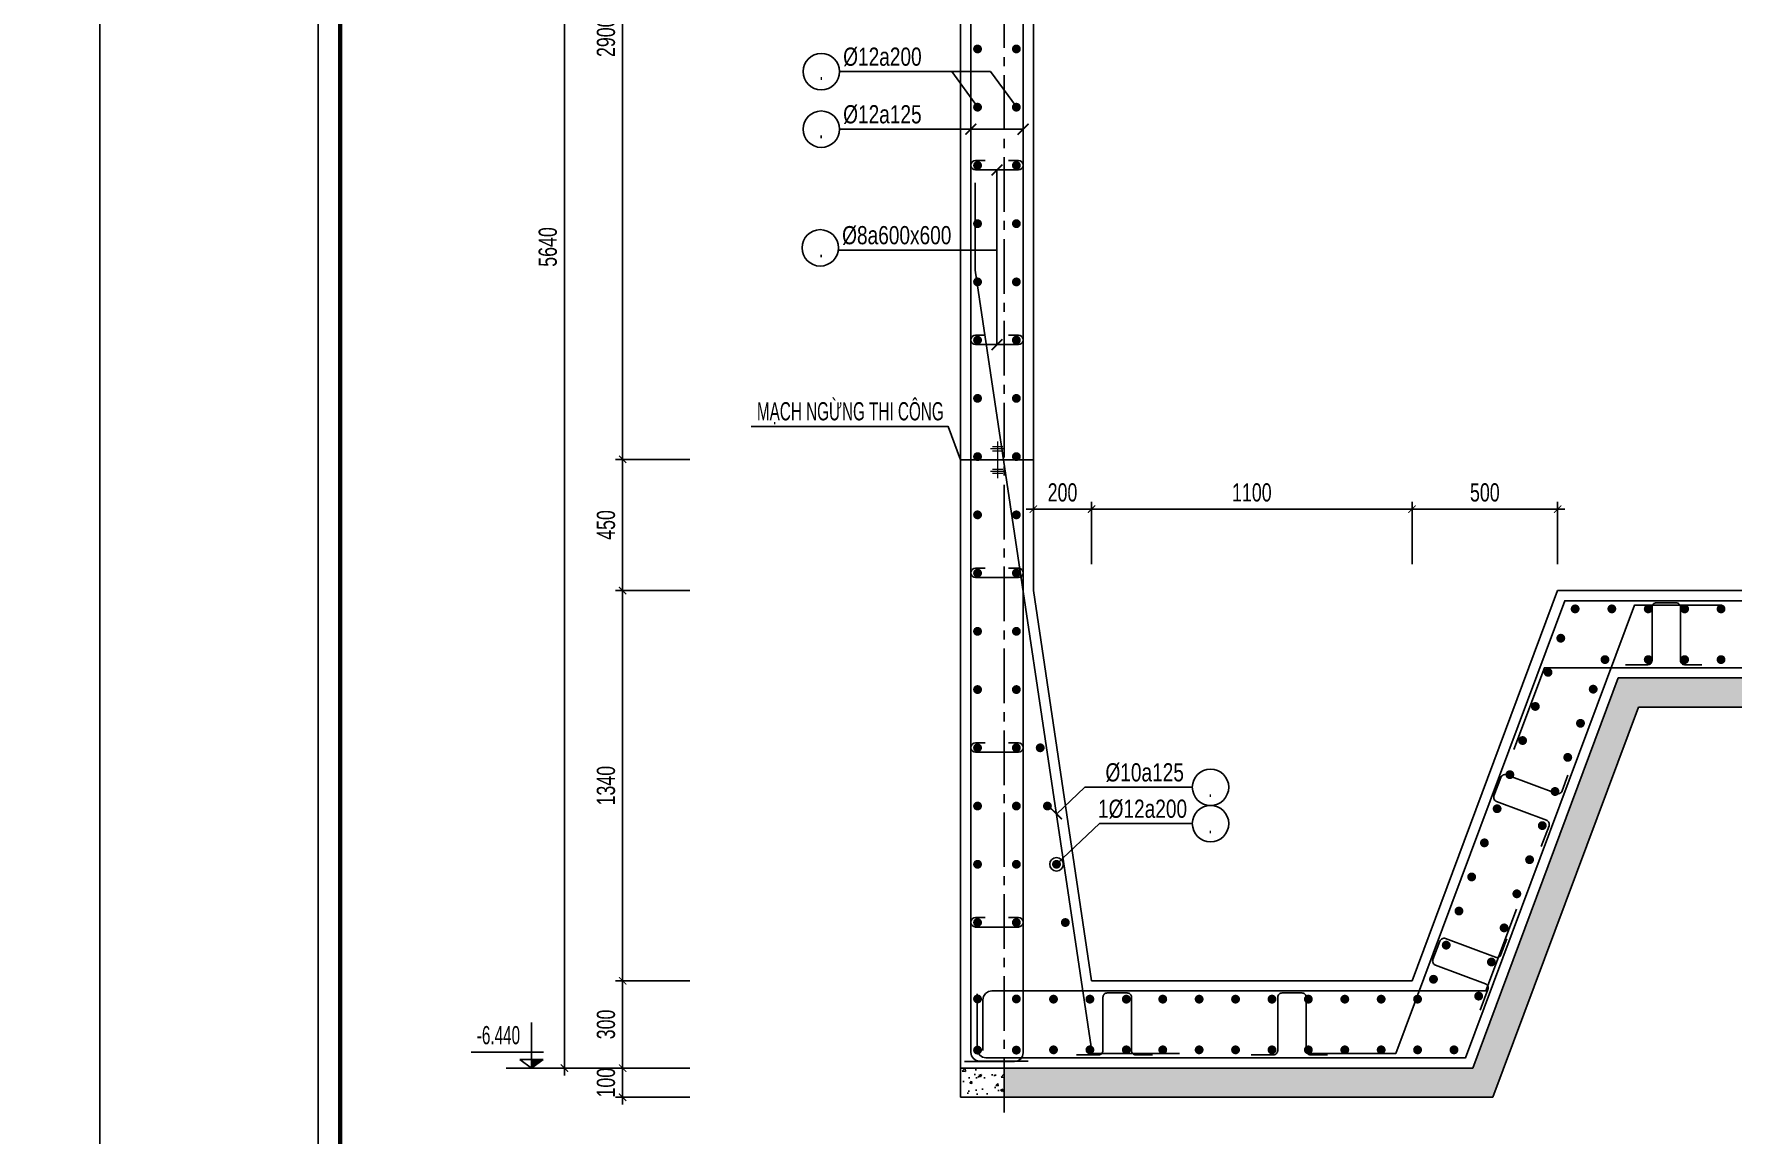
# Model space of a CAD drawing. Header units: millimetres. Extents: x -743195 to -406795, y -426565 to -367165.
# Drawn here: x -659999 to -636679, y -398376 to -383264 of the extents above; entities that cross this region are included whole.
import ezdxf
from ezdxf.enums import TextEntityAlignment as Align

# ---------------------------------------------------------------- set-up
doc = ezdxf.new("R2010")
doc.units = ezdxf.units.MM
doc.header["$LTSCALE"] = 1000
doc.header["$MEASUREMENT"] = 0
doc.linetypes.add('CENTER2', pattern=[1.125, 0.75, -0.125, 0.125, -0.125])
for name, color, linetype in [('CDC-KHUNGTEN', 7, 'Continuous'), ('CDC.01.AXIS', 160, 'CENTER2'), ('CDC.02.DIM', 1, 'Continuous'), ('CDC.03.BORDER', 3, 'Continuous'), ('CDC.05.STEEL', 4, 'Continuous'), ('CDC.06.TEXT', 2, 'Continuous'), ('CDC.10.HATCH', 251, 'Continuous'), ('CDC.14.STEELNUM', 3, 'Continuous'), ('CHI', 1, 'Continuous'), ('DIM', 1, 'Continuous'), ('KCS_CHI', 1, 'Continuous'), ('KCS_HATCH', 8, 'Continuous')]:
    doc.layers.add(name, color=color, linetype=linetype)
doc.layers.add('CDC_11.NOTE', color=8, linetype='Continuous', lineweight=18)
doc.styles.add('ARIAL', font='arial.ttf', dxfattribs={"width": 0.7})
doc.styles.add('KCS_SMTEXT', font='arial.ttf', dxfattribs={"width": 0.7})
doc.linetypes.add('ZIGZAG', pattern='A,0.0001,-0.2,[131,ltypeshp.shx,S=0.2,R=0,X=-0.2,Y=0],-0.4,[131,ltypeshp.shx,S=0.2,R=180,X=0.2,Y=0],-0.2', length=0.8001)
doc.dimstyles.new('1.25', dxfattribs={"dimscale": 100, "dimtxt": 2.5, "dimasz": 1, "dimexe": 1, "dimexo": 0, "dimgap": 1, "dimtad": 1, "dimdec": 0, "dimlfac": 0.25, "dimdsep": 46, "dimtxsty": 'ARIAL', "dimblk": 'ARCHTICK', "dimcen": 1, "dimdle": 1, "dimclrd": 1, "dimclre": 1, "dimclrt": 2, "dimadec": 0, "dimazin": 0, "dimtfac": 0.00072, "dimtdec": 0, "dimtix": 1, "dimtmove": 2, "dimatfit": 3, "dimldrblk": 'ARCHTICK', "dimfxl": 1, "dimtolj": 1, "dimarcsym": 0})

# ---------------------------------------------------------------- blocks, each defined once
blk = doc.blocks.new('_ArchTick')
at = {"color": 0, "linetype": 'ByBlock', "const_width": 0.15}
blk.add_lwpolyline([(-0.5, -0.5), (0.5, 0.5)], dxfattribs=at)
blk = doc.blocks.new('*D114')
at = {"layer": 'CDC.02.DIM', "color": 1, "lineweight": -2, "transparency": 16777216}
for p, q in [((-645374, -389791), (-646374, -389791)), ((-646274, -390549), (-646274, -389691)), ((-645474, -390549), (-645474, -389691))]:
    blk.add_line(p, q, dxfattribs=at)
at = {"layer": 'Defpoints', "color": 0, "transparency": 16777216}
for p in [(-646274, -389791), (-646274, -390549), (-645474, -390549)]:
    blk.add_point(p, dxfattribs=at)
at = {"layer": 'CDC.02.DIM', "color": 1, "lineweight": -2, "transparency": 16777216, "xscale": 100, "yscale": 100, "zscale": 100, "rotation": 180}
blk.add_blockref('_ArchTick', (-646274, -389791), dxfattribs=at)
at = {"layer": 'CDC.02.DIM', "color": 1, "lineweight": -2, "transparency": 16777216, "xscale": 100, "yscale": 100, "zscale": 100}
blk.add_blockref('_ArchTick', (-645474, -389791), dxfattribs=at)
at = {"layer": 'CDC.02.DIM', "color": 2, "transparency": 16777216, "insert": (-645874, -389563), "char_height": 250, "attachment_point": 5, "style": 'ARIAL'}
blk.add_mtext('\\A1;200', dxfattribs=at)
blk = doc.blocks.new('*D115')
at = {"layer": 'CDC.02.DIM', "color": 1, "lineweight": -2, "transparency": 16777216}
for p, q in [((-645574, -389791), (-640974, -389791)), ((-645474, -390549), (-645474, -389691)), ((-641074, -390549), (-641074, -389691))]:
    blk.add_line(p, q, dxfattribs=at)
at = {"layer": 'Defpoints', "color": 0, "transparency": 16777216}
for p in [(-641074, -389791), (-645474, -390549), (-641074, -390549)]:
    blk.add_point(p, dxfattribs=at)
at = {"layer": 'CDC.02.DIM', "color": 1, "lineweight": -2, "transparency": 16777216, "xscale": 100, "yscale": 100, "zscale": 100, "rotation": 180}
blk.add_blockref('_ArchTick', (-645474, -389791), dxfattribs=at)
at = {"layer": 'CDC.02.DIM', "color": 1, "lineweight": -2, "transparency": 16777216, "xscale": 100, "yscale": 100, "zscale": 100}
blk.add_blockref('_ArchTick', (-641074, -389791), dxfattribs=at)
at = {"layer": 'CDC.02.DIM', "color": 2, "transparency": 16777216, "insert": (-643274, -389563), "char_height": 250, "attachment_point": 5, "style": 'ARIAL'}
blk.add_mtext('\\A1;1100', dxfattribs=at)
blk = doc.blocks.new('*D116')
at = {"layer": 'CDC.02.DIM', "color": 1, "lineweight": -2, "transparency": 16777216}
for p, q in [((-641174, -389791), (-638974, -389791)), ((-641074, -390549), (-641074, -389691)), ((-639074, -390549), (-639074, -389691))]:
    blk.add_line(p, q, dxfattribs=at)
at = {"layer": 'Defpoints', "color": 0, "transparency": 16777216}
for p in [(-639074, -389791), (-641074, -390549), (-639074, -390549)]:
    blk.add_point(p, dxfattribs=at)
at = {"layer": 'CDC.02.DIM', "color": 1, "lineweight": -2, "transparency": 16777216, "xscale": 100, "yscale": 100, "zscale": 100, "rotation": 180}
blk.add_blockref('_ArchTick', (-641074, -389791), dxfattribs=at)
at = {"layer": 'CDC.02.DIM', "color": 1, "lineweight": -2, "transparency": 16777216, "xscale": 100, "yscale": 100, "zscale": 100}
blk.add_blockref('_ArchTick', (-639074, -389791), dxfattribs=at)
at = {"layer": 'CDC.02.DIM', "color": 2, "transparency": 16777216, "insert": (-640074, -389563), "char_height": 250, "attachment_point": 5, "style": 'ARIAL'}
blk.add_mtext('\\A1;500', dxfattribs=at)
blk = doc.blocks.new('*D118')
at = {"layer": 'CDC.02.DIM', "color": 1, "lineweight": -2, "transparency": 16777216}
for p, q in [((-651915, -396370), (-651915, -390810)), ((-650991, -390910), (-652015, -390910)), ((-650991, -396270), (-652015, -396270))]:
    blk.add_line(p, q, dxfattribs=at)
at = {"layer": 'Defpoints', "color": 0, "transparency": 16777216}
for p in [(-651915, -390910), (-650991, -390910), (-650991, -396270)]:
    blk.add_point(p, dxfattribs=at)
at = {"layer": 'CDC.02.DIM', "color": 1, "lineweight": -2, "transparency": 16777216, "xscale": 100, "yscale": 100, "zscale": 100}
for p, rotation in [((-651915, -390910), 90), ((-651915, -396270), 270)]:
    blk.add_blockref('_ArchTick', p, dxfattribs=dict(at, rotation=rotation))
at = {"layer": 'CDC.02.DIM', "color": 2, "transparency": 16777216, "insert": (-652143, -393590), "char_height": 250, "attachment_point": 5, "rotation": 90, "style": 'ARIAL'}
blk.add_mtext('\\A1;1340', dxfattribs=at)
blk = doc.blocks.new('*D119')
at = {"layer": 'CDC.02.DIM', "color": 1, "lineweight": -2, "transparency": 16777216}
for p, q in [((-650991, -389108), (-652015, -389108)), ((-651915, -391010), (-651915, -389008)), ((-650991, -390910), (-652015, -390910))]:
    blk.add_line(p, q, dxfattribs=at)
at = {"layer": 'Defpoints', "color": 0, "transparency": 16777216}
for p in [(-651915, -389108), (-650991, -389108), (-650991, -390910)]:
    blk.add_point(p, dxfattribs=at)
at = {"layer": 'CDC.02.DIM', "color": 1, "lineweight": -2, "transparency": 16777216, "xscale": 100, "yscale": 100, "zscale": 100}
for p, rotation in [((-651915, -389108), 90), ((-651915, -390910), 270)]:
    blk.add_blockref('_ArchTick', p, dxfattribs=dict(at, rotation=rotation))
at = {"layer": 'CDC.02.DIM', "color": 2, "transparency": 16777216, "insert": (-652143, -390009), "char_height": 250, "attachment_point": 5, "rotation": 90, "style": 'ARIAL'}
blk.add_mtext('\\A1;450', dxfattribs=at)
blk = doc.blocks.new('CAODO')
at = {"layer": 'KCS_HATCH'}
blk.add_hatch(color=256, dxfattribs=at).paths.add_polyline_path([(-3269.7, 14651), (-3309.7, 14651), (-3269.7, 14621)])
at = {"layer": 'CHI'}
for q in [(-3309.7, 14651), (-3229.7, 14651)]:
    blk.add_line((-3269.7, 14621), q, dxfattribs=at)
at = {"layer": 'DIM'}
for p, q in [((-3309.7, 14651), (-3229.7, 14651)), ((-3269.7, 14621), (-3269.7, 14651)), ((-3357.2, 14621), (-3182.2, 14621))]:
    blk.add_line(p, q, dxfattribs=at)
at = {"layer": 'KCS_CHI'}
for p, q in [((-3269.7, 14621), (-3269.7, 14778.1)), ((-3310.2, 14675.4), (-3062.5, 14675.4))]:
    blk.add_line(p, q, dxfattribs=at)
blk = doc.blocks.new('*D120')
at = {"layer": 'CDC.02.DIM', "color": 1, "lineweight": -2, "transparency": 16777216}
for p, q in [((-650991, -377510), (-652015, -377510)), ((-651915, -389208), (-651915, -377410)), ((-650991, -389108), (-652015, -389108))]:
    blk.add_line(p, q, dxfattribs=at)
at = {"layer": 'Defpoints', "color": 0, "transparency": 16777216}
for p in [(-651915, -377510), (-650991, -377510), (-650991, -389108)]:
    blk.add_point(p, dxfattribs=at)
at = {"layer": 'CDC.02.DIM', "color": 1, "lineweight": -2, "transparency": 16777216, "xscale": 100, "yscale": 100, "zscale": 100}
for p, rotation in [((-651915, -377510), 90), ((-651915, -389108), 270)]:
    blk.add_blockref('_ArchTick', p, dxfattribs=dict(at, rotation=rotation))
at = {"layer": 'CDC.02.DIM', "color": 2, "transparency": 16777216, "insert": (-652143, -383309), "char_height": 250, "attachment_point": 5, "rotation": 90, "style": 'ARIAL'}
blk.add_mtext('\\A1;2900', dxfattribs=at)
blk = doc.blocks.new('*D124')
at = {"layer": 'CDC.02.DIM', "color": 1, "lineweight": -2, "transparency": 16777216}
for p, q in [((-650991, -374910), (-652814, -374910)), ((-652714, -397570), (-652714, -374810)), ((-650991, -397470), (-652814, -397470))]:
    blk.add_line(p, q, dxfattribs=at)
at = {"layer": 'Defpoints', "color": 0, "transparency": 16777216}
for p in [(-652714, -374910), (-650991, -374910), (-650991, -397470)]:
    blk.add_point(p, dxfattribs=at)
at = {"layer": 'CDC.02.DIM', "color": 1, "lineweight": -2, "transparency": 16777216, "xscale": 100, "yscale": 100, "zscale": 100}
for p, rotation in [((-652714, -374910), 90), ((-652714, -397470), 270)]:
    blk.add_blockref('_ArchTick', p, dxfattribs=dict(at, rotation=rotation))
at = {"layer": 'CDC.02.DIM', "color": 2, "transparency": 16777216, "insert": (-652942, -386190), "char_height": 250, "attachment_point": 5, "rotation": 90, "style": 'ARIAL'}
blk.add_mtext('\\A1;5640', dxfattribs=at)
blk = doc.blocks.new('*D126')
at = {"layer": 'CDC.02.DIM', "color": 1, "lineweight": -2, "transparency": 16777216}
for p, q in [((-651915, -396170), (-651915, -397570)), ((-650991, -396270), (-652015, -396270)), ((-650991, -397470), (-652015, -397470))]:
    blk.add_line(p, q, dxfattribs=at)
at = {"layer": 'Defpoints', "color": 0, "transparency": 16777216}
for p in [(-650991, -396270), (-651915, -397470), (-650991, -397470)]:
    blk.add_point(p, dxfattribs=at)
at = {"layer": 'CDC.02.DIM', "color": 1, "lineweight": -2, "transparency": 16777216, "xscale": 100, "yscale": 100, "zscale": 100}
for p, rotation in [((-651915, -396270), 90), ((-651915, -397470), 270)]:
    blk.add_blockref('_ArchTick', p, dxfattribs=dict(at, rotation=rotation))
at = {"layer": 'CDC.02.DIM', "color": 2, "transparency": 16777216, "insert": (-652143, -396870), "char_height": 250, "attachment_point": 5, "rotation": 90, "style": 'ARIAL'}
blk.add_mtext('\\A1;300', dxfattribs=at)
blk = doc.blocks.new('*D127')
at = {"layer": 'CDC.02.DIM', "color": 1, "lineweight": -2, "transparency": 16777216}
for p, q in [((-651915, -397470), (-651915, -397370)), ((-650991, -397470), (-652015, -397470)), ((-651915, -397470), (-651915, -397870)), ((-650991, -397870), (-652015, -397870)), ((-651915, -397870), (-651915, -397970))]:
    blk.add_line(p, q, dxfattribs=at)
at = {"layer": 'Defpoints', "color": 0, "transparency": 16777216}
for p in [(-650991, -397470), (-651915, -397870), (-650991, -397870)]:
    blk.add_point(p, dxfattribs=at)
at = {"layer": 'CDC.02.DIM', "color": 1, "lineweight": -2, "transparency": 16777216, "xscale": 100, "yscale": 100, "zscale": 100}
for p, rotation in [((-651915, -397470), 270), ((-651915, -397870), 90)]:
    blk.add_blockref('_ArchTick', p, dxfattribs=dict(at, rotation=rotation))
at = {"layer": 'CDC.02.DIM', "color": 2, "transparency": 16777216, "insert": (-652143, -397670), "char_height": 250, "attachment_point": 5, "rotation": 90, "style": 'ARIAL'}
blk.add_mtext('\\A1;100', dxfattribs=at)
blk = doc.blocks.new('KHUNG A1')
at = {"layer": 'CDC-KHUNGTEN', "color": 8}
blk.add_lwpolyline([(10368.18, 709.17), (10447.22, 709.17), (10447.22, 1281.17), (9647.22, 1281.17), (9647.22, 709.17), (10368.18, 709.17)], dxfattribs=at)
at = {"layer": 'CDC-KHUNGTEN', "color": 255, "lineweight": 60}
blk.add_lwpolyline([(10366.22, 712.17), (10366.22, 1278.17), (9650.22, 1278.17), (9650.22, 712.17), (10366.22, 712.17)], close=True, dxfattribs=at)
at = {"layer": 'Defpoints', "color": 1, "ltscale": 0.2}
blk.add_lwpolyline([(9617.22, 698.17), (9617.22, 1292.17), (10458.22, 1292.17), (10458.22, 698.17), (9617.22, 698.17)], close=True, dxfattribs=at)
blk = doc.blocks.new('bang')
at = {"layer": 'CDC_11.NOTE', "ltscale": 3}
for points in [[(0, 90), (0, -90)], [(-35, 55), (35, 55)], [(-25, 65), (25, 65)], [(-25, 45), (25, 45)], [(-35, -55), (35, -55)], [(-25, -45), (25, -45)], [(-25, -65), (25, -65)]]:
    blk.add_lwpolyline(points, dxfattribs=at)

msp = doc.modelspace()

# ---------------------------------------------------------------- hatches: boundary and pattern name
at = {"layer": 'CDC.10.HATCH'}
h = msp.add_hatch(dxfattribs=at)
h.set_pattern_fill('AR-CONC', color=256, scale=50, style=0)
h.set_pattern_definition([(50, (-5394.15, -2451.86), (358.63009, -31.37607), [37.5, -412.5]), (355, (-5394.15, -2451.86), (-69.37567, 376.09607), [30, -330]), (100.4514, (-5364.27, -2454.47), (289.25469, 344.71977), [31.8701, -350.57106]), (46.1842, (-5394.15, -2351.86), (533.62052, -82.7595), [56.25, -618.75]), (96.6356, (-5349.7, -2358.75), (467.33135, 487.05894), [47.80514, -525.8565]), (351.1842, (-5394.15, -2351.86), (467.33097, 487.0593), [45, -495]), (21, (-5344.15, -2376.86), (298.45353, -201.30945), [37.5, -412.5]), (326, (-5344.15, -2376.86), (121.65767, 362.57502), [30, -330]), (71.4514, (-5319.3, -2393.63), (420.11131, 161.26525), [31.8701, -350.57106]), (37.5, (-5394.15, -2451.86), (6.079928, 166.446927), [0, -326, 0, -335, 0, -331.25]), (7.5, (-5394.15, -2451.86), (131.53477, 197.205856), [0, -191, 0, -318.5, 0, -126.25]), (327.5, (-5505.65, -2451.86), (266.911218, -11.277436), [0, -125, 0, -390, 0, -517.5]), (317.5, (-5555.65, -2451.86), (291.593085, 50.05249), [0, -162.5, 0, -259, 0, -367.5])])
h.paths.add_polyline_path([(-619074.3, -392110), (-624307.1, -392110), (-624307.1, -392510), (-619074.3, -392510)])
h.paths.add_polyline_path([(-624307.1, -392110), (-629351.4, -392110), (-629351.4, -392510), (-624307.1, -392510)])
h.paths.add_polyline_path([(-629351.4, -392110), (-632874.3, -392110), (-632874.3, -392510), (-629351.4, -392510)])
h.paths.add_polyline_path([(-632874.3, -392110), (-638241.1, -392110), (-640241.1, -397470), (-645474.1, -397470), (-646674.3, -397470), (-646674.3, -397870), (-639963.4, -397870), (-637963.4, -392510), (-632874.3, -392510)])
h = msp.add_hatch(dxfattribs=at)
h.set_pattern_fill('AR-CONC', color=256, scale=50, style=0)
h.set_pattern_definition([(50, (-23569.28, -205056.85), (358.63009, -31.37607), [37.5, -412.5]), (355, (-23569.28, -205056.85), (-69.37567, 376.09607), [30, -330]), (100.4514, (-23539.4, -205059.47), (289.2547, 344.71977), [31.8701, -350.57106]), (46.1842, (-23569.3, -204956.85), (533.62052, -82.7595), [56.25, -618.75]), (96.6356, (-23524.8, -204963.75), (467.33135, 487.05894), [47.80514, -525.8565]), (351.1842, (-23569.3, -204956.85), (467.33097, 487.0593), [45, -495]), (21, (-23519.28, -204981.85), (298.45353, -201.30945), [37.5, -412.5]), (326, (-23519.28, -204981.85), (121.65767, 362.57502), [30, -330]), (71.4514, (-23494.4, -204998.63), (420.11131, 161.26525), [31.8701, -350.57106]), (37.5, (-23569.28, -205056.85), (6.079928, 166.446927), [0, -326, 0, -335, 0, -331.25]), (7.5, (-23569.28, -205056.85), (131.53477, 197.205856), [0, -191, 0, -318.5, 0, -126.25]), (327.5, (-23680.78, -205056.85), (266.911218, -11.277436), [0, -125, 0, -390, 0, -517.5]), (317.5, (-23730.78, -205056.85), (291.593085, 50.05249), [0, -162.5, 0, -259, 0, -367.5])])
h.paths.add_polyline_path([(-647274.3, -397470), (-647274.3, -397870), (-646674.3, -397870), (-646674.3, -397470)])

# ---------------------------------------------------------------- linework, layer by layer
at = {"layer": 'CDC.01.AXIS'}
msp.add_line((-646674.3, -398081.5), (-646674.3, -374151.5), dxfattribs=at)
at = {"layer": 'CDC.03.BORDER', "ltscale": 5}
for p, q in [((-647274.3, -374910), (-647274.3, -397870)), ((-646274.3, -376710), (-646274.3, -390910)), ((-645171.4, -397470), (-647274.3, -397470))]:
    msp.add_line(p, q, dxfattribs=at)
at = {"layer": 'CDC.03.BORDER', "linetype": 'ZIGZAG', "ltscale": 0.125}
msp.add_line((-646274.3, -389114.3), (-647274.3, -389114.3), dxfattribs=at)
at = {"layer": 'CDC.03.BORDER'}
for p, q in [((-645474.1, -396270), (-646274.3, -390910)), ((-641074.1, -396270), (-639074.1, -390910)), ((-639074.1, -390910), (-634274.3, -390910)), ((-640241.1, -397470), (-638241.1, -392110)), ((-638241.1, -392110), (-616874.3, -392110)), ((-641074.1, -396270), (-645474.1, -396270)), ((-640241.1, -397470), (-645474.1, -397470))]:
    msp.add_line(p, q, dxfattribs=at)
msp.add_circle((-645956.6, -394669.8), 92.8, dxfattribs=at)
at = {"layer": 'CDC.05.STEEL', "ltscale": 5, "elevation": 0}
for points in [[(-646415.4, -375280.3), (-646415.4, -397260.7), (-646424.5, -397306.6), (-646450.5, -397345.5), (-646489.5, -397371.5), (-646535.4, -397380.7), (-647221, -397380.7)], [(-647133.3, -375237.2), (-647133.3, -397253.4), (-647124.1, -397299.3), (-647098.1, -397338.3), (-647059.2, -397364.3), (-647013.3, -397373.4), (-646346.7, -397373.4)], [(-644266.6, -397268.3), (-645466.6, -397268.3), (-647073.3, -386506.7), (-647073.3, -385306.7)], [(-642497.2, -397268.3), (-641297.2, -397268.3), (-638976.9, -391050), (-617213.6, -391050), (-617167.7, -391059.1), (-617128.7, -391085.1), (-617102.7, -391124), (-617093.6, -391170), (-617093.6, -391867.8)], [(-636817.3, -391110), (-638017.3, -391110), (-640337.6, -397328.3), (-646925.7, -397328.3), (-646971.6, -397319.2), (-647010.5, -397293.2), (-647036.6, -397254.2), (-647045.7, -397208.3), (-647045.7, -396448.7)], [(-639675.7, -393094.2), (-639256.2, -391970), (-617134.2, -391970), (-617088.4, -391960.9), (-617049.5, -391934.8), (-617023.5, -391895.9), (-617014.3, -391850), (-617014.3, -391090.4)], [(-639639.5, -395285.7), (-640059, -396410), (-646846.4, -396410), (-646892.4, -396419.1), (-646931.3, -396445.1), (-646957.3, -396484), (-646966.4, -396530), (-646966.4, -397227.8)]]:
    msp.add_lwpolyline(points, dxfattribs=at)
at = {"layer": 'CDC.05.STEEL', "ltscale": 0.01, "elevation": 0}
for points in [[(-646935.1, -385001.6), (-647068.3, -385001.6), (-647093.1, -385006.5), (-647114.2, -385020.6), (-647128.3, -385041.7), (-647133.3, -385066.6), (-647128.3, -385091.4), (-647114.2, -385112.5), (-647093.1, -385126.6), (-647068.3, -385131.6), (-646480.4, -385131.6), (-646455.5, -385126.6), (-646434.4, -385112.5), (-646420.3, -385091.4), (-646415.4, -385066.6), (-646420.3, -385041.7), (-646434.4, -385020.6), (-646455.5, -385006.5), (-646480.4, -385001.6), (-646613.5, -385001.6)], [(-646935.1, -387401.6), (-647068.3, -387401.6), (-647093.1, -387406.5), (-647114.2, -387420.6), (-647128.3, -387441.7), (-647133.3, -387466.6), (-647128.3, -387491.4), (-647114.2, -387512.5), (-647093.1, -387526.6), (-647068.3, -387531.6), (-646480.4, -387531.6), (-646455.5, -387526.6), (-646434.4, -387512.5), (-646420.3, -387491.4), (-646415.4, -387466.6), (-646420.3, -387441.7), (-646434.4, -387420.6), (-646455.5, -387406.5), (-646480.4, -387401.6), (-646613.5, -387401.6)], [(-646935.1, -390601.6), (-647068.3, -390601.6), (-647093.1, -390606.5), (-647114.2, -390620.6), (-647128.3, -390641.7), (-647133.3, -390666.6), (-647128.3, -390691.4), (-647114.2, -390712.5), (-647093.1, -390726.6), (-647068.3, -390731.6), (-646480.4, -390731.6), (-646455.5, -390726.6), (-646434.4, -390712.5), (-646420.3, -390691.4), (-646415.4, -390666.6), (-646420.3, -390641.7), (-646434.4, -390620.6), (-646455.5, -390606.5), (-646480.4, -390601.6), (-646613.5, -390601.6)], [(-646935.1, -393001.6), (-647068.3, -393001.6), (-647093.1, -393006.5), (-647114.2, -393020.6), (-647128.3, -393041.7), (-647133.3, -393066.6), (-647128.3, -393091.4), (-647114.2, -393112.5), (-647093.1, -393126.6), (-647068.3, -393131.6), (-646480.4, -393131.6), (-646455.5, -393126.6), (-646434.4, -393112.5), (-646420.3, -393091.4), (-646415.4, -393066.6), (-646420.3, -393041.7), (-646434.4, -393020.6), (-646455.5, -393006.5), (-646480.4, -393001.6), (-646613.5, -393001.6)], [(-646935.1, -395401.6), (-647068.3, -395401.6), (-647093.1, -395406.5), (-647114.2, -395420.6), (-647128.3, -395441.7), (-647133.3, -395466.6), (-647128.3, -395491.4), (-647114.2, -395512.5), (-647093.1, -395526.6), (-647068.3, -395531.6), (-646480.4, -395531.6), (-646455.5, -395526.6), (-646434.4, -395512.5), (-646420.3, -395491.4), (-646415.4, -395466.6), (-646420.3, -395441.7), (-646434.4, -395420.6), (-646455.5, -395406.5), (-646480.4, -395401.6), (-646613.5, -395401.6)]]:
    msp.add_lwpolyline(points, dxfattribs=at)
at = {"layer": 'CDC.05.STEEL', "ltscale": 5, "elevation": 0}
for points in [[(-638143, -391928.8), (-637838.4, -391928.8, 0.4142136), (-637778.4, -391868.8), (-637778.4, -391137.1, -0.4142136), (-637718.4, -391077.1), (-637447.1, -391077.1, -0.4142136), (-637387.1, -391137.1), (-637387.1, -391868.8, 0.4142136), (-637327.1, -391928.8), (-637096, -391928.8)], [(-639298.9, -394426.6), (-639192.4, -394141.2, 0.4142136), (-639227.6, -394064), (-639913.1, -393808.2, -0.4142136), (-639948.4, -393731.1), (-639853.5, -393476.8, -0.4142136), (-639776.3, -393441.6), (-639090.8, -393697.4, 0.4142136), (-639013.6, -393662.1), (-638932.8, -393445.7)], [(-640137.9, -396675.2), (-640031.4, -396389.8, 0.4142136), (-640066.6, -396312.6), (-640752.2, -396056.8, -0.4142136), (-640787.4, -395979.6), (-640692.5, -395725.4, -0.4142136), (-640615.3, -395690.1), (-639929.8, -395945.9, 0.4142136), (-639852.6, -395910.7), (-639771.9, -395694.2)], [(-645683.1, -397288.8), (-645378.5, -397288.8, 0.4142136), (-645318.5, -397228.8), (-645318.5, -396497.1, -0.4142136), (-645258.5, -396437.1), (-644987.1, -396437.1, -0.4142136), (-644927.1, -396497.1), (-644927.1, -397228.8, 0.4142136), (-644867.1, -397288.8), (-644636.1, -397288.8)], [(-643283.1, -397288.8), (-642978.5, -397288.8, 0.4142136), (-642918.5, -397228.8), (-642918.5, -396497.1, -0.4142136), (-642858.5, -396437.1), (-642587.1, -396437.1, -0.4142136), (-642527.1, -396497.1), (-642527.1, -397228.8, 0.4142136), (-642467.1, -397288.8), (-642236.1, -397288.8)]]:
    msp.add_lwpolyline(points, format="xyb", dxfattribs=at)
at = {"layer": 'CDC.14.STEELNUM', "color": 1}
for centre in [(-649187.3, -383780.6), (-649187.3, -384572), (-649201.3, -386201.9), (-643841.5, -393611.6, 0), (-643841.5, -394111.6, 0)]:
    msp.add_circle(centre, 250, dxfattribs=at)
at = {"layer": 'CHI', "color": 1, "const_width": 60.8, "elevation": 0}
for points in [[(-647040.8, -383500.2, 1), (-647040.8, -383439.4, 1)], [(-646507.8, -383500.2, -1), (-646507.8, -383439.4, -1)], [(-647040.8, -384300.2, 1), (-647040.8, -384239.4, 1)], [(-646507.8, -384300.2, -1), (-646507.8, -384239.4, -1)], [(-647040.8, -385100.2, 1), (-647040.8, -385039.4, 1)], [(-646507.8, -385100.2, -1), (-646507.8, -385039.4, -1)], [(-647040.8, -385900.2, 1), (-647040.8, -385839.4, 1)], [(-646507.8, -385900.2, -1), (-646507.8, -385839.4, -1)], [(-647040.8, -386700.2, 1), (-647040.8, -386639.4, 1)], [(-646507.8, -386700.2, -1), (-646507.8, -386639.4, -1)], [(-647040.8, -387500.2, 1), (-647040.8, -387439.4, 1)], [(-646507.8, -387500.2, -1), (-646507.8, -387439.4, -1)], [(-647040.8, -388300.2, 1), (-647040.8, -388239.4, 1)], [(-646507.8, -388300.2, -1), (-646507.8, -388239.4, -1)], [(-647040.8, -389100.2, 1), (-647040.8, -389039.4, 1)], [(-646507.8, -389100.2, -1), (-646507.8, -389039.4, -1)], [(-647040.8, -389900.2, 1), (-647040.8, -389839.4, 1)], [(-646507.8, -389900.2, -1), (-646507.8, -389839.4, -1)], [(-647040.8, -390700.2, 1), (-647040.8, -390639.4, 1)], [(-646507.8, -390700.2, -1), (-646507.8, -390639.4, -1)], [(-638834, -391192.2, 1), (-638834, -391131.4, 1)], [(-638330.1, -391192.2, 1), (-638330.1, -391131.4, 1)], [(-637830.1, -391192.2, 1), (-637830.1, -391131.4, 1)], [(-637330.1, -391192.2, 1), (-637330.1, -391131.4, 1)], [(-636830.1, -391192.2, 1), (-636830.1, -391131.4, 1)], [(-647040.8, -391500.2, 1), (-647040.8, -391439.4, 1)], [(-646507.8, -391500.2, -1), (-646507.8, -391439.4, -1)], [(-639031.4, -391595.1, 1), (-639031.4, -391534.3, 1)], [(-639206.2, -392063.5, 1), (-639206.2, -392002.7, 1)], [(-638424.2, -391827.8, -1), (-638424.2, -391888.6, -1)], [(-637830.1, -391827.8, -1), (-637830.1, -391888.6, -1)], [(-637330.1, -391827.8, -1), (-637330.1, -391888.6, -1)], [(-636830.1, -391827.8, -1), (-636830.1, -391888.6, -1)], [(-647040.8, -392300.2, 1), (-647040.8, -392239.4, 1)], [(-647040.8, -392300.2, 1), (-647040.8, -392239.4, 1)], [(-646507.8, -392300.2, -1), (-646507.8, -392239.4, -1)], [(-646507.8, -392300.2, -1), (-646507.8, -392239.4, -1)], [(-638605.7, -392287.6, -1), (-638565.8, -392241.7, -1)], [(-639381, -392532, 1), (-639381, -392471.2, 1)], [(-638780.5, -392756.1, -1), (-638740.6, -392710.1, -1)], [(-639555.8, -393000.4, 1), (-639555.8, -392939.6, 1)], [(-647040.8, -393100.2, 1), (-647040.8, -393039.4, 1)], [(-646507.8, -393100.2, -1), (-646507.8, -393039.4, -1)], [(-646180.1, -393100.2, -1), (-646180.1, -393039.4, -1)], [(-638955.3, -393224.5, -1), (-638915.4, -393178.6, -1)], [(-639730.6, -393468.9, 1), (-639730.6, -393408.1, 1)], [(-639130.1, -393693, -1), (-639090.2, -393647, -1)], [(-647040.8, -393900.2, 1), (-647040.8, -393839.4, 1)], [(-646507.8, -393900.2, -1), (-646507.8, -393839.4, -1)], [(-646081.2, -393900.2, -1), (-646081.2, -393839.4, -1)], [(-639905.4, -393937.3, 1), (-639905.4, -393876.5, 1)], [(-639304.9, -394161.4, -1), (-639265, -394115.5, -1)], [(-640080.2, -394405.8, 1), (-640080.2, -394345, 1)], [(-639479.7, -394629.9, -1), (-639439.8, -394583.9, -1)], [(-647040.8, -394700.2, 1), (-647040.8, -394639.4, 1)], [(-646507.8, -394700.2, -1), (-646507.8, -394639.4, -1)], [(-645956.6, -394700.2, -1), (-645956.6, -394639.4, -1)], [(-640255, -394874.3, 1), (-640255, -394813.4, 1)], [(-639654.4, -395098.3, -1), (-639614.6, -395052.4, -1)], [(-640429.8, -395342.7, 1), (-640429.8, -395281.9, 1)], [(-647040.8, -395500.2, 1), (-647040.8, -395439.4, 1)], [(-646507.8, -395500.2, -1), (-646507.8, -395439.4, -1)], [(-645835.5, -395500.2, -1), (-645835.5, -395439.4, -1)], [(-639829.2, -395566.8, -1), (-639789.4, -395520.8, -1)], [(-640604.6, -395811.2, 1), (-640604.6, -395750.3, 1)], [(-640004, -396035.2, -1), (-639964.2, -395989.3, -1)], [(-640779.4, -396279.6, 1), (-640779.4, -396218.8, 1)], [(-640178.8, -396503.7, -1), (-640139, -396457.7, -1)], [(-647040.8, -396550, 1), (-647040.8, -396489.2, 1)], [(-646507.8, -396550, -1), (-646507.8, -396489.2, -1)], [(-645997.6, -396553.1, 1), (-645997.6, -396492.2, 1)], [(-645497.6, -396553.1, 1), (-645497.6, -396492.2, 1)], [(-644997.6, -396553.1, 1), (-644997.6, -396492.2, 1)], [(-644497.6, -396553.1, 1), (-644497.6, -396492.2, 1)], [(-643997.6, -396553.1, 1), (-643997.6, -396492.2, 1)], [(-643497.6, -396553.1, 1), (-643497.6, -396492.2, 1)], [(-642997.6, -396553.1, 1), (-642997.6, -396492.2, 1)], [(-642497.6, -396553.1, 1), (-642497.6, -396492.2, 1)], [(-641997.6, -396553.1, 1), (-641997.6, -396492.2, 1)], [(-641497.6, -396553.1, 1), (-641497.6, -396492.2, 1)], [(-640997.6, -396553.1, 1), (-640997.6, -396492.2, 1)], [(-647040.8, -397253.2, 1), (-647040.8, -397192.4, 1)], [(-646507.8, -397253.2, -1), (-646507.8, -397192.4, -1)], [(-645997.6, -397188.6, -1), (-645997.6, -397249.5, -1)], [(-645497.6, -397188.6, -1), (-645497.6, -397249.5, -1)], [(-644997.6, -397188.6, -1), (-644997.6, -397249.5, -1)], [(-644497.6, -397188.6, -1), (-644497.6, -397249.5, -1)], [(-643997.6, -397188.6, -1), (-643997.6, -397249.5, -1)], [(-643497.6, -397188.6, -1), (-643497.6, -397249.5, -1)], [(-642997.6, -397188.6, -1), (-642997.6, -397249.5, -1)], [(-642497.6, -397188.6, -1), (-642497.6, -397249.5, -1)], [(-641997.6, -397188.6, -1), (-641997.6, -397249.5, -1)], [(-641497.6, -397188.6, -1), (-641497.6, -397249.5, -1)], [(-640997.6, -397188.6, -1), (-640997.6, -397249.5, -1)], [(-640497.6, -397188.6, -1), (-640497.6, -397249.5, -1)]]:
    msp.add_lwpolyline(points, format="xyb", close=True, dxfattribs=at)
at = {"layer": 'KCS_CHI'}
for p, q in [((-648937.3, -383780.6), (-646862, -383780.6)), ((-647040.8, -384266.6), (-647394.9, -383780.6)), ((-646507.8, -384266.6), (-646862, -383780.6)), ((-648937.3, -384572), (-646415.4, -384572)), ((-646774.3, -385131.6), (-646774.3, -387531.6)), ((-648951.3, -386232.8), (-646774.3, -386232.8)), ((-639963.4, -397870), (-637963.4, -392510)), ((-637963.4, -392510), (-616474.3, -392510)), ((-645957.2, -393982.5, 0), (-645565.5, -393611.6, 0)), ((-644091.5, -393611.6, 0), (-645565.5, -393611.6, 0)), ((-645956.9, -394670), (-645367.2, -394111.6)), ((-644091.5, -394111.6, 0), (-645367.2, -394111.6, 0)), ((-639963.4, -397870), (-647274.3, -397870))]:
    msp.add_line(p, q, dxfattribs=at)
at = {"layer": 'KCS_CHI', "elevation": 0}
msp.add_lwpolyline([(-647274.3, -389114.3), (-647443.7, -388656.7), (-650147.8, -388656.7)], dxfattribs=at)

# ---------------------------------------------------------------- block references
at = {"xscale": 100, "yscale": 100, "zscale": 100}
for p in [(-1704917.3, -496382.7), (-1620817.3, -496382.7)]:
    msp.add_blockref('KHUNG A1', p, dxfattribs=at)
at = {"layer": 'KCS_CHI', "zscale": 100}
for p, xscale, yscale, rotation in [((-647133.3, -384572), -150, 150, 270), ((-646415.4, -384572), -150, 150, 270), ((-646774.3, -385131.6), -150, 150, 270), ((-646774.3, -387531.6), -150, 150, 270), ((-645957, -393978.2, 0), 150.0000000000088, 150.0000000000088, 270.2940206772693)]:
    msp.add_blockref('_ArchTick', p, dxfattribs=dict(at, xscale=xscale, yscale=yscale, rotation=rotation))
at = {"layer": 'KCS_CHI'}
for name, p, xscale, yscale, zscale in [('bang', (-646764.6, -389114.3), 2.8, 2.8, 2.8), ('CAODO', (-666243.9, -455954), -4, 4, 4)]:
    msp.add_blockref(name, p, dxfattribs=dict(at, xscale=xscale, yscale=yscale, zscale=zscale))

# ---------------------------------------------------------------- texts
at = {"layer": 'CDC.06.TEXT'}
for s, style, width, p in [('%%C12a200', 'KCS_SMTEXT', 0.75, (-648886.3, -383700.6)), ('%%C12a125', 'KCS_SMTEXT', 0.75, (-648886.3, -384492)), ('%%C8a600x600', 'KCS_SMTEXT', 0.75, (-648900.4, -386152.8)), ('MẠCH NGỪNG THI CÔNG', 'ARIAL', 0.6, (-650070.6, -388571.9)), ('%%C10a125', 'KCS_SMTEXT', 0.75, (-645284.3, -393531.6, 0)), ('1%%C12a200', 'KCS_SMTEXT', 0.75, (-645386.5, -394031.6, 0))]:
    msp.add_text(s, height=250, dxfattribs=dict(at, style=style, width=width)).set_placement(p)
at = {"layer": 'CDC.06.TEXT', "color": 2, "style": 'KCS_SMTEXT', "width": 0.6}
msp.add_text('-6.440', height=250, dxfattribs=at).set_placement((-653620.4, -397142.1), align=Align.CENTER)
at = {"layer": 'CDC.14.STEELNUM', "style": 'KCS_SMTEXT', "width": 0.6}
for p in [(-649186.5, -383770.6), (-649188.5, -384571.8), (-649188.5, -386208.7), (-643842.5, -393621.6, 0), (-643842.5, -394121.6, 0)]:
    msp.add_text('.', height=250, dxfattribs=at).set_placement(p, align=Align.MIDDLE_CENTER)

# ---------------------------------------------------------------- dimensions: what is measured, and where the dimension line sits
at = {"layer": 'CDC.02.DIM'}
for base, p1, p2, picture, middle in [((-652714.5, -374910), (-650991, -397470), (-650991, -374910), '*D124', (-652942.1, -386190)), ((-651915, -377510), (-650991, -389108.2), (-650991, -377510), '*D120', (-652142.7, -383309.1)), ((-651915, -389108.2), (-650991, -390910), (-650991, -389108.2), '*D119', (-652142.7, -390009.1)), ((-651915, -390910), (-650991, -396270), (-650991, -390910), '*D118', (-652142.7, -393590)), ((-651915, -397470), (-650991, -396270), (-650991, -397470), '*D126', (-652142.7, -396870)), ((-651915, -397870), (-650991, -397470), (-650991, -397870), '*D127', (-652142.7, -397670))]:
    dim = msp.add_linear_dim(base=base, p1=p1, p2=p2, angle=90, dimstyle='1.25', dxfattribs=at)
    dim.commit()
    dim.dimension.update_dxf_attribs({"geometry": picture, "text_midpoint": middle})
for base, p1, p2, picture, middle in [((-646274.3, -389791), (-645474.1, -390549.2), (-646274.3, -390549.2), '*D114', (-645874.2, -389563.3)), ((-641074.1, -389791), (-645474.1, -390549.2), (-641074.1, -390549.2), '*D115', (-643274.1, -389563.3)), ((-639074.1, -389791), (-641074.1, -390549.2), (-639074.1, -390549.2), '*D116', (-640074.1, -389563.3))]:
    dim = msp.add_linear_dim(base=base, p1=p1, p2=p2, dimstyle='1.25', dxfattribs=at)
    dim.commit()
    dim.dimension.update_dxf_attribs({"geometry": picture, "text_midpoint": middle})

doc.saveas('drawing.dxf')
